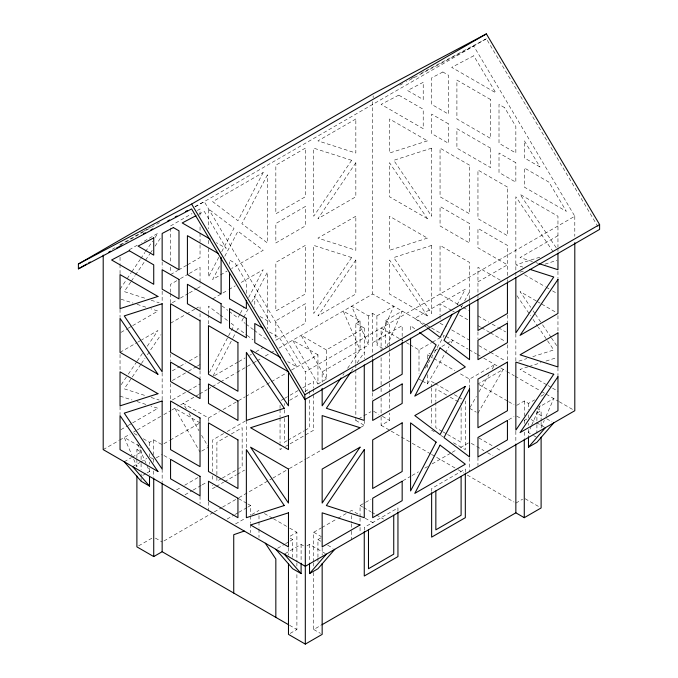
<?xml version="1.0" encoding="UTF-8"?>
<svg xmlns="http://www.w3.org/2000/svg" width="678" height="678" viewBox="0 0 678 678"><rect width="100%" height="100%" fill="white"/><g stroke="black" fill="none" stroke-linecap="round" stroke-linejoin="round"><path stroke-width="0.51" stroke-dasharray="3.39 2.54" d="M382.79 348.484L376.9 345.077L393.74 306.185L376.9 315.906L372.688 313.473L368.476 315.906L351.636 306.185L368.476 345.077L322.16 371.815L322.16 382.129M386.96 346.144L402.164 311.041L385.316 320.77L385.316 346.814M531.357 425.954L528.484 432.598L532.696 435.03M531.772 425.004L540.4 405.088M541.01 427.971L544.298 420.385M545.943 416.589L553.748 398.562L538.679 407.266M218.782 257.309L208.468 277.005L208.468 246.639M221.731 251.682L234.012 228.223L208.468 208.934L208.468 228.833M219.477 266.446L212.68 279.438L227.113 271.107M224.825 256.242L237.944 231.19L263.208 250.267L231.622 268.496M209.451 372.375L228.113 336.729M228.605 335.788L234.012 325.465L229.071 321.736M239.885 314.253L237.944 317.965L228.681 310.965M240.368 313.321L243.775 306.829M248.631 297.549L263.208 269.717L239.749 283.26M213.163 375.756L232.596 338.644M233.079 337.712L236.486 331.22M236.969 330.288L237.944 328.432L246.36 334.796M243.343 318.118L241.868 320.931L245.165 323.414M243.834 317.177L248.75 307.795M251.699 302.168L267.42 272.149L267.42 328.694M457.065 304.939L465.32 289.159L414.792 318.338L423.216 324.694M461.184 307.541L462.659 304.727M464.616 300.973L469.532 291.591M425.318 368.171L444.268 335.356L440.658 337.441M422.369 381.061L427.428 383.977L444.793 353.891M445.319 352.984L449.005 346.602M451.107 342.949L452.692 340.22L447.277 343.339M470.057 407.376L476.38 396.435M479.007 391.876L489.007 374.553M492.169 369.086L494.796 364.527L469.532 379.112L458.548 372.773M477.956 413.148L503.22 369.391L477.956 383.977M120.04 289.167L126.557 279.556M127.15 278.675L131.295 272.564M131.888 271.692L140.177 259.462M140.77 258.581L144.914 252.47M145.507 251.597L152.609 241.114M154.974 237.614L157.94 233.249L141.694 242.622M130.769 281.98L124.252 291.591L146.194 298.634M131.354 281.107L134.914 275.87M135.498 274.997L144.973 261.013M145.567 260.14L149.711 254.03M150.304 253.157L152.677 249.657M155.042 246.165L160.966 237.427M121.226 384.655L127.735 375.053M128.328 374.171L136.617 361.942M137.21 361.069L143.728 351.458M147.279 346.221L157.94 330.491L141.694 339.864M140.829 364.374L124.252 388.841L146.194 395.876M141.422 363.501L144.973 358.255M147.346 354.764L160.966 334.669M342.882 375.273L344.068 373.527M347.619 368.29L360.052 349.941L360.052 320.77L343.212 311.041L360.052 349.941M351.238 371.586L353.018 368.968M357.162 362.857L364.264 352.374M112.277 249.301L115.023 247.716M119.599 245.072L143.397 231.334M144.312 230.808L150.719 227.105M120.616 245.072L160.949 221.791M195.23 206.849L486.38 38.765L598.513 227.596M129.303 249.775L137.185 245.233M170.568 225.952L192.01 213.578M197.366 210.485L200.044 208.934L200.044 216.333M170.568 274.573L177.712 270.454M178.611 269.937L186.645 265.293M187.543 264.776L200.044 257.555L200.044 242.758M176.822 280.692L170.568 284.302L170.568 292.489M180.399 278.633L188.433 273.988M189.323 273.471L200.044 267.285L200.044 282.641M120.947 332.398L127.261 328.754M128.159 328.237L131.769 326.152M132.676 325.626L157.94 311.041L150.957 308.804M172.356 302.719L176.822 300.142M180.399 298.074L188.433 293.438M189.323 292.921L196.476 288.794M197.366 288.277L200.044 286.735L200.044 283.658M120.04 352.374L137.185 342.475M138.083 341.949L140.795 340.39M170.568 323.203L185.755 314.431M186.645 313.914L194.688 309.278M195.578 308.761L200.044 306.185L200.044 309.354M212.68 298.888L228.02 290.031M228.918 289.514L235.232 285.862M172.356 370.79L179.501 366.662M180.399 366.145L185.755 363.052M189.323 360.993L200.044 354.806M172.356 380.511L187.543 371.747M188.433 371.23L196.476 366.586M197.366 366.078L200.044 364.527M120.947 429.649L127.261 425.996M128.159 425.479L131.769 423.394M132.676 422.869L157.94 408.283L150.957 406.046M172.356 399.961L187.543 391.198M188.433 390.681L200.044 383.977M214.485 375.637L237.944 362.094M238.842 361.577L245.156 357.925M249.674 355.323L251.479 354.28M255.987 351.679L263.208 347.509M103.2 449.616L118.76 440.632M119.675 440.098L130.151 434.056M136.337 430.479L132.676 432.598L137.109 435.157M137.253 429.954L162.881 415.156M163.796 414.631L171.119 410.402M172.034 409.868L177.305 406.825M180.679 404.885L195.061 396.579M195.976 396.054L198.713 394.469M199.62 393.943L206.926 389.731M207.832 389.206L211.485 387.096M212.4 386.57L219.697 382.358M220.604 381.833L236.114 372.875M237.029 372.349L252.538 363.391M253.453 362.866L256.191 361.289M257.098 360.755L261.666 358.128M265.31 356.018L269.869 353.382M270.785 352.857L274.437 350.755M278.997 348.119L372.688 294.023L425.962 324.787M136.888 458.074L136.888 449.616L141.092 447.183M143.312 438.742L149.516 442.319L153.728 439.886L162.152 444.751M355.84 363.366L355.84 323.203L360.052 320.77M124.252 461.769L131.346 457.675M132.227 457.167L141.092 452.048L136.888 449.616M163.957 443.709L169.364 440.581M170.271 440.064L199.146 423.394M186.357 408.893L183.204 403.427L208.468 418.012L219.418 411.69M223.062 409.58L244.961 396.944M245.868 396.418L265.946 384.824M266.852 384.299L270.505 382.197M271.42 381.663L286.93 372.714M291.489 370.078L317.948 354.806L317.948 383.977L326.364 379.112L326.364 349.941L364.264 328.059L364.264 358.713M132.676 466.634L139.761 462.54M140.651 462.023L146.855 458.447M156.254 457.879L162.152 454.48M305.312 391.901L305.312 371.815L574.8 216.231L473.744 46.053L406.368 81.716M142.778 475.388L146.151 473.439M146.99 472.956L149.516 471.498L146.643 464.854M372.688 342.644L402.164 325.626L402.164 338.314M477.956 281.87L507.432 264.852L477.956 247.834L477.956 228.384L507.432 245.402L507.432 278.59M557.96 235.681L520.06 257.555L535.018 262.361M223.604 433.581L212.68 439.886L212.68 471.6M227.249 431.479L245.453 420.97M280.963 400.469L283.692 398.893M284.599 398.367L289.15 395.74M290.065 395.215L298.261 390.477M302.812 387.85L313.736 381.545L313.736 387.884M201.73 451.073L208.468 447.183M227.715 436.073L216.892 442.319L216.892 474.914M231.325 433.988L242.156 427.733L242.156 466.634L239.444 468.193M289.675 400.3L299.6 394.571M305.015 391.443L309.524 388.841M176.585 489.897L181.094 487.296M184.704 485.211L198.239 477.397M409.978 344.729L419.004 349.941L431.64 342.644M432.539 342.127L439.759 337.958M185.009 494.762L192.221 490.592M193.128 490.075L201.247 485.389M202.154 484.863L206.663 482.261M427.428 358.967L427.428 354.806L430.132 353.238M434.64 350.636L438.251 348.551M441.861 346.466L446.378 343.865M221.401 478.617L216.892 481.219L216.892 475.964M222.299 478.092L238.546 468.718M286.964 440.759L284.26 442.319L284.26 416.038M287.87 440.242L304.108 430.861M305.015 430.344L309.524 427.733L309.524 396.198M215.409 486.94L212.68 488.516L212.68 485.338M216.316 486.406L223.604 482.202M224.511 481.677L236.351 474.846M237.258 474.32L244.546 470.117M281.87 448.565L280.048 449.616L280.048 444.327M285.514 446.463L289.15 444.361M290.065 443.836L313.736 430.166L313.736 393.172M138.659 545.832L152.838 537.646M355.84 417.275L355.84 420.445L357.62 419.419M358.501 418.911L362.933 416.351M363.823 415.834L370.917 411.741M163.974 540.942L213.367 512.424M214.282 511.898L221.596 507.678M222.511 507.144L238.054 498.169M238.97 497.644L271.895 478.634M272.81 478.109L288.353 469.134M289.269 468.6L305.736 459.099M306.651 458.574L321.279 450.124M360.603 427.42L364.264 425.309L364.264 421.08M381.104 416.851L381.104 425.309L389.528 420.445L389.528 413.046M227.113 519.077L234.334 514.907M235.232 514.382L237.944 512.822M238.842 512.297L246.962 507.61M247.868 507.093L250.572 505.525L250.572 514.907M235.537 523.933L244.563 518.729M251.775 514.56L258.996 510.39M290.159 536.162L296.896 532.272L296.896 561.867M516.695 405.368L524.272 400.995L528.484 403.427L534.688 399.842M277.616 548.265L284.701 544.171M285.591 543.654L289.133 541.612M290.023 541.095L292.684 539.561L292.684 557.274M540.891 396.257L545.324 393.698L541.663 391.587M313.736 561.867L313.736 532.272L320.957 528.103M321.855 527.586L337.195 518.729M338.102 518.204L346.221 513.517M349.831 511.432L351.636 510.39L358.848 514.56M360.052 516.992L360.052 505.525L364.611 502.898M365.527 502.364L371.002 499.211M402.935 480.77L411.148 476.032M412.055 475.507L418.445 471.82M424.826 468.134L427.564 466.549M432.132 463.913L451.285 452.853M452.201 452.328L456.76 449.692M460.413 447.59L469.532 442.319M508.636 419.75L514.043 416.623M285.15 553.638L301.1 544.426L304.473 546.366M306.998 545.883L309.524 544.426L326.364 554.146M317.948 557.274L317.948 539.561L322.16 537.129M524.272 420.445L526.798 418.987M541.112 421.284L541.112 410.715L536.908 413.148L543.112 416.733M290.159 633.405L296.896 629.515L296.896 572.435M515.848 503.101L522.585 499.211M313.736 572.435L313.736 629.515L321.05 625.285M411.521 78.377L414.326 76.894M420.877 73.427L486.38 38.765M399.825 85.182L402.63 83.691M194.9 206.595L204.256 201.646L305.312 371.815M198.739 214.265L204.256 211.367L226.316 248.411L216.409 242.699M539.79 257.174L515.848 264.852L522.831 267.09M520.06 272.149L525.052 270.547M544.993 264.149L556.96 260.31M518.84 361.137L526.823 358.577M532.806 356.662L553.748 349.941L538.349 327.228M528.043 366.832L520.06 369.391L547.129 385.019M529.035 366.51L541.002 362.671M545.993 361.069L556.96 357.552M536.018 262.674L538.01 263.318M151.177 300.227L159.161 302.786M121.04 299.21L133.007 303.049M136.998 304.329L146.965 307.524M151.177 397.478L159.161 400.037M120.04 396.13L132.007 399.969M136.998 401.571L145.973 404.444M524.577 274.751L545.324 286.735M546.231 287.252L548.934 288.82M552.545 290.896L557.053 293.506M500.288 280.175L477.956 267.285L477.956 298.778M536.306 300.973L520.06 291.591L530.721 307.32M537.205 301.49L540.815 303.575M541.714 304.1L556.274 312.499M457.921 304.337L440.056 294.023L440.056 245.402L469.532 262.42L469.532 299.973M458.811 304.854L462.388 306.922M463.277 307.431L468.642 310.524M477.956 315.906L488.677 322.092M492.245 324.16L497.601 327.254M498.5 327.771L505.644 331.889M451.667 310.456L440.056 303.752L440.056 315.007M452.565 310.973L454.345 311.999M459.709 315.092L469.532 320.77M477.956 325.626L480.634 327.177M481.524 327.694L489.567 332.33M490.457 332.847L505.644 341.619M440.056 323.203L446.31 326.813M451.667 329.906L469.532 340.22M478.846 345.594L489.567 351.78M490.457 352.297L505.644 361.069M548.036 385.536L551.646 387.621M552.545 388.147L557.96 391.265M426.877 325.313L430.538 327.432M431.454 327.957L442.437 334.296M445.955 336.33L468.252 349.204M469.168 349.729L476.49 353.958M477.405 354.484L480.151 356.069M483.812 358.187L497.321 365.984M500.695 367.934L505.966 370.976M506.881 371.502L514.204 375.731M515.119 376.256L540.747 391.062M546.171 394.189L558.325 401.207M559.24 401.732L572.969 409.665M385.316 320.77L389.528 323.203L389.528 346.45M536.908 408.283L541.112 410.715M546.654 418.775L551.977 421.852M399.156 338.483L381.104 328.059L381.104 351.314M400.054 339L402.766 340.568M406.368 342.644L409.08 344.212M427.428 354.806L432.92 357.976M433.835 358.501L454.887 370.654M478.854 384.494L507.729 401.164M508.636 401.69L514.043 404.817M531.145 419.546L535.578 422.106M536.459 422.614L544.442 427.225M355.84 323.203L364.264 328.059M516.695 416.063L520.907 418.496M533.535 435.513L536.908 437.463M434.369 383.121L431.64 381.545L431.64 386.833M435.276 383.646L450.751 392.587M454.396 394.689L458.04 396.791M458.947 397.316L462.591 399.418M419.004 379.112L421.53 380.57M446.675 395.088L435.844 388.841L435.844 401.452M450.285 397.172L461.108 403.427M469.532 408.283L476.27 412.173M326.364 349.941L301.1 335.356L326.364 379.112M478.854 437.98L493.296 446.319M496.906 448.395L501.415 451.006M259.996 316.482L270.429 322.499L254.784 296.235L254.784 307.388M317.948 354.806L292.684 340.22L317.948 383.977M471.337 443.361L475.846 445.971M476.753 446.488L483.973 450.658M487.575 452.743L492.991 455.862M442.166 431.386L435.844 427.733L435.844 402.503M443.065 431.903L446.675 433.988M447.573 434.505L461.108 442.319L461.108 407.631M269.454 331.974L279.531 337.797L296.896 366.959L287.735 361.671M431.64 430.166L434.369 431.742M440.742 435.42L443.471 436.996M453.489 442.785L465.32 449.616L465.32 400.995M373.57 411.232L378.892 414.3M382.434 416.351L389.528 420.445M525.162 498.745L539.341 506.941M381.104 425.309L390.274 430.598M391.189 431.123L411.36 442.768M412.275 443.302L430.606 453.879M431.522 454.413L457.184 469.227M458.108 469.761L463.608 472.93M467.269 475.049L514.017 502.042M355.84 420.445L364.264 425.309M360.052 505.525L362.764 507.093M363.662 507.61L370.883 511.78M371.781 512.297L375.392 514.382M376.298 514.907L383.511 519.077M200.044 422.877L174.78 408.283L200.044 452.048M365.171 518.204L375.095 523.933M313.736 532.272L321.313 536.645M317.948 539.561L321.491 541.612M327.694 545.197L333.017 548.265M163.957 455.514L169.364 458.642M238.673 498.661L246.911 503.415M247.826 503.94L250.572 505.525M264.412 513.517L272.531 518.204M273.429 518.729L288.769 527.586M289.675 528.103L296.896 532.272M139.321 446.158L124.252 437.463L132.057 455.489M150.355 457.396L153.728 459.337M290.159 538.103L292.684 539.561M155.415 538.103L162.152 541.993M313.736 629.515L320.474 633.405M289.565 625.285L296.896 629.515M424.055 325.33L426.581 327.237M414.699 328.737L410.58 325.626L410.58 331.915M221.943 305.88L227.833 310.329M245.995 324.042L253.411 329.644M254.233 330.262L267.42 340.22M219.18 314.27L208.468 306.185L208.468 313.516M220.003 314.889L228.24 321.109M247.207 335.432L253.097 339.881M556.18 247.648L520.06 194.349L557.96 216.231L557.96 247.021M553.155 251.826L515.848 196.781L515.848 271.132M533.086 310.812L534.866 313.439M535.459 314.312L541.968 323.923M542.561 324.796L550.85 337.025M551.443 337.898L557.96 347.509M517.034 295.769L530.654 315.872M533.027 319.363L537.764 326.355M188.993 413.453L198.993 430.776M201.62 435.335L207.943 446.268M137.6 443.98L146.228 463.905M133.702 459.277L136.99 466.871M574.8 216.231L574.8 236.317M557.96 248.055L557.96 252.182M557.96 271.336L557.96 278.556M557.96 315.541L557.96 332.042M557.96 367.544L557.96 375.798M541.112 422.343L541.112 427.632M536.908 411.41L536.908 423.564M536.908 424.606L536.908 433.293M528.484 403.427L528.484 409.673M528.484 414.885L528.484 418.012M528.484 423.216L528.484 425.301M528.484 429.471L528.484 435.725M524.272 400.995L524.272 415.792M524.272 420.021L524.272 424.25M524.272 432.072L524.272 438.412M515.848 272.183L515.848 276.37M515.848 333.822L515.848 361.052M515.848 431.225L515.848 443.065M507.432 279.65L507.432 281.76M507.432 314.956L507.432 322.355M507.432 344.695L507.432 362.094M477.956 331.771L477.956 338.941M477.956 457.252L477.956 465.591M469.532 300.473L469.532 302.591M469.532 379.112L469.532 388.494M469.532 457.947L469.532 471.498M465.32 472.235L465.32 469.066L431.64 488.507L431.64 491.686M440.056 316.033L440.056 319.109M431.64 387.884L431.64 403.741M431.64 407.97L431.64 425.937M427.428 364.179L427.428 368.349M427.428 374.603L427.428 383.977M419.004 349.941L419.004 373.909M402.164 339.373L402.164 341.483M397.952 511.127L397.952 507.958L364.264 527.408L364.264 530.577M389.528 347.509L389.528 351.738M389.528 352.797L389.528 379.222M389.528 383.451L389.528 391.901M389.528 392.96L389.528 408.817M381.104 357.653L381.104 387.257M381.104 388.308L381.104 393.596M381.104 397.825L381.104 415.792M376.9 315.906L376.9 345.077M373.154 95.767L373.154 97.708M372.688 101.658L372.688 294.023M372.688 313.473L372.688 358.925M372.688 392.748L372.688 399.096M368.476 315.906L368.476 345.077M360.052 518.034L360.052 523.238M360.052 527.408L360.052 532.62M355.84 364.425L355.84 368.654M355.84 369.705L355.84 416.216M351.636 515.602L351.636 522.891M351.636 523.933L351.636 530.188M351.636 531.23L351.636 539.561M322.16 547.705L322.16 555.104M317.948 558.316L317.948 561.443M313.736 388.943L313.736 392.113M313.736 562.926L313.736 566.096M309.524 390.943L309.524 395.147M309.524 544.426L309.524 562.138M301.1 544.426L301.1 562.138M296.896 562.926L296.896 566.096M288.472 547.705L288.472 555.104M284.26 403.427L284.26 405.529M284.26 409.732L284.26 414.987M280.048 405.224L280.048 408.393M280.048 409.453L280.048 416.851M280.048 417.902L280.048 443.276M258.996 515.602L258.996 520.806M258.996 521.848L258.996 528.103M258.996 529.145L258.996 537.476M250.572 515.95L250.572 523.238M250.572 524.28L250.572 532.62M246.36 293.311L246.36 282.09L235.139 263.234L229.52 259.988L229.52 264.191M246.36 420.445L246.36 448.98M212.68 475.829L212.68 481.117M208.468 240.351L208.468 245.589M208.468 314.558L208.468 325.033M208.468 418.012L208.468 422.182M208.468 502.059L208.468 510.39M200.044 226.91L200.044 232.19M200.044 233.249L200.044 241.707M200.044 313.583L200.044 319.923M200.044 370.671L200.044 377.832M200.044 496.152L200.044 503.449M170.568 228.071L170.568 262.954M170.568 267.174L170.568 272.463M170.568 293.515L170.568 302.727M170.568 353.848L170.568 361.247M170.568 383.595L170.568 399.969M162.152 261.861L162.152 268.141M162.152 291.184L162.152 302.702M162.152 372.714L162.152 399.944M162.152 469.066L162.152 481.956M153.728 439.886L153.728 454.692M153.728 458.913L153.728 463.142M153.728 470.964L153.728 477.304M149.516 442.319L149.516 448.573M149.516 453.785L149.516 456.904M149.516 462.116L149.516 464.201M149.516 468.371L149.516 474.617M141.092 450.311L141.092 462.464M141.092 463.506L141.092 469.761M141.092 473.922L141.092 477.049M141.092 478.092L141.092 481.219M136.888 459.125L136.888 466.523M120.04 257.191L120.04 263.378M120.04 264.412L120.04 273.692M120.04 309.202L120.04 317.448M120.04 354.433L120.04 370.934M120.04 406.444L120.04 414.699M263.208 172.475L237.944 220.723L212.68 201.646L263.208 172.475M267.42 174.907L241.868 223.689L267.42 242.97L267.42 174.907M351.636 160.313L313.736 216.231L313.736 148.16L351.636 160.313M355.84 162.745L317.948 218.663L355.84 196.781L355.84 162.745M351.636 257.564L313.736 313.473L313.736 245.402L351.636 257.564M355.84 259.988L317.948 315.906L355.84 294.023L355.84 259.988M305.312 148.16L275.836 165.178L275.836 213.799L305.312 196.781L305.312 148.16M355.84 118.989L317.948 140.871L355.84 153.025L355.84 118.989M305.312 206.51L275.836 223.528L275.836 242.97L305.312 225.952L305.312 206.51M305.312 245.402L275.836 262.42L275.836 311.041L305.312 294.023L305.312 245.402M355.84 216.231L317.948 238.114L355.84 250.267L355.84 216.231M305.312 303.752L275.836 320.77L275.836 340.22L305.312 323.203L305.312 303.752M398.749 95.14L381.104 104.404L423.216 128.71L423.216 109.268L398.749 95.14M423.216 82.301L407.571 90.513L423.216 99.539L423.216 82.301M442.861 71.987L431.64 77.877L431.64 104.404L448.48 114.124L448.48 75.233L442.861 71.987M473.744 55.782L451.684 67.359L495.796 92.827L473.744 55.782M427.428 140.871L389.528 153.025L389.528 118.989L427.428 140.871M431.64 148.16L393.74 160.313L431.64 216.231L431.64 148.16M427.428 238.114L389.528 250.267L389.528 216.231L427.428 238.114M431.64 245.402L393.74 257.564L431.64 313.473L431.64 245.402M490.584 99.539L456.904 80.089L456.904 118.989L490.584 138.439L490.584 99.539M504.627 107.641L499.008 104.404L499.008 143.295L515.848 153.025L515.848 126.498L504.627 107.641M539.917 166.915L524.272 157.881L524.272 140.643L539.917 166.915M448.48 123.854L431.64 114.124L431.64 133.574L448.48 143.295L448.48 123.854M490.584 148.16L456.904 128.71L456.904 148.16L490.584 167.61L490.584 148.16M515.848 162.745L499.008 153.025L499.008 172.475L515.848 182.196L515.848 162.745M549.019 182.213L524.272 167.924L524.272 187.06L566.384 211.367L549.019 182.213M469.532 165.178L440.056 148.16L440.056 196.781L469.532 213.799L469.532 165.178M507.432 187.06L477.956 170.042L477.956 218.663L507.432 235.681L507.432 187.06M469.532 223.528L440.056 206.51L440.056 225.952L469.532 242.97L469.532 223.528M427.428 218.663L389.528 196.781L389.528 162.745L427.428 218.663M427.428 315.906L389.528 294.023L389.528 259.988L427.428 315.906"/><path stroke-width="1.02" d="M452.201 314.211L440.056 337.407L427.428 327.872M460.201 309.422L443.988 340.373L469.532 359.662L469.532 304.159M341.102 377.892L322.16 405.851L322.16 388.316M350.645 372.468L326.364 408.283L364.264 420.436L364.264 364.934M309.524 563.181L309.524 573.596L326.364 554.146M334.788 549.29L317.948 568.74L309.524 573.596M528.484 436.768L528.484 447.183L545.324 427.733M553.748 422.877L536.908 442.319L528.484 447.183M78.402 263.996L373.154 93.818L486.38 33.9L599.598 224.554L599.598 229.418L304.846 399.588L191.62 208.934L78.402 268.852L78.402 263.996L191.62 204.07L486.38 33.9M78.402 268.852L86.64 264.098M88.471 263.047L90.31 261.988M304.846 399.588L304.846 394.723L599.598 224.554M136.888 476.041L136.888 546.858L153.728 556.579L162.152 551.722L288.65 624.76M321.965 624.76L515.848 512.822L524.272 517.687L541.112 507.958L541.112 437.14M288.472 563.554L288.472 634.379L305.312 644.1L322.16 634.379L322.16 563.554M108.811 252.157L110.683 251.165M116.302 248.19L120.981 245.716M143.431 233.834L145.304 232.842M150.923 229.867L152.787 228.884M167.763 220.96L169.636 219.969M175.246 216.994L177.119 216.002M185.543 211.544L187.416 210.553M195.984 215.706L182.204 222.943L210.104 239.054M244.258 531.052L233.732 534.705L233.732 593.047M539.01 263.64L557.96 269.717L557.96 253.216M529.815 269.327L553.748 277.005L515.848 332.923L515.848 277.421M218.367 253.547L187.416 235.681L187.416 274.573L221.096 294.023L221.096 257.233M263.03 328.271L254.784 323.508L254.784 342.644L280.412 357.442M149.516 476.702L149.516 486.084L141.092 481.219L124.252 461.769M301.1 563.181L301.1 573.596L292.684 568.74L275.836 549.29M419.648 332.474L436.132 344.916L410.58 393.698L410.58 338.195M284.26 554.146L301.1 573.596M132.676 466.634L149.516 486.084M265.31 543.214L275.836 559.011L275.836 617.361M191.62 204.07L304.846 394.723M574.8 242.656L574.8 410.715L305.312 566.308L103.2 449.616L103.2 255.131M524.272 439.471L524.272 517.687M515.848 444.115L515.848 512.822M507.432 282.819L507.432 313.473L477.956 330.491L477.956 299.837M465.32 473.295L465.32 517.687L431.64 537.137L431.64 492.736M461.108 476.354L461.108 515.255L435.844 529.84L435.844 490.94M402.164 342.543L402.164 374.248L372.688 391.265L372.688 359.56M397.952 512.187L397.952 556.579L364.264 576.029L364.264 531.637M393.74 515.255L393.74 554.155L368.476 568.74L368.476 529.84M305.312 399.3L305.312 644.1M246.36 300.447L246.36 308.609L229.52 298.888L229.52 272.607M162.152 483.016L162.152 551.722M153.728 478.363L153.728 556.579M440.056 347.882L414.792 396.13L465.32 366.959L440.056 347.882M436.132 442.158L410.58 490.94L410.58 422.869L436.132 442.158M465.32 386.409L440.056 434.657L414.792 415.58L465.32 386.409M440.056 445.124L414.792 493.372L465.32 464.201L440.056 445.124M469.532 388.833L443.988 437.624L469.532 456.904L469.532 388.833M360.052 447.183L322.16 503.093L322.16 469.057L360.052 447.183M364.264 449.616L326.364 505.525L364.264 517.687L364.264 449.616M557.96 279.438L520.06 335.356L557.96 313.473L557.96 279.438M553.748 374.248L515.848 430.166L515.848 362.094L553.748 374.248M557.96 376.68L520.06 432.598L557.96 410.715L557.96 376.68M402.164 383.977L372.688 400.995L372.688 420.436L402.164 403.427L402.164 383.977M507.432 323.194L477.956 340.212L477.956 359.662L507.432 342.644L507.432 323.194M360.052 427.733L322.16 449.616L322.16 415.58L360.052 427.733M402.164 422.869L372.688 439.886L372.688 488.507L402.164 471.49L402.164 422.869M507.432 362.094L477.956 379.112L477.956 427.733L507.432 410.715L507.432 362.094M557.96 332.923L520.06 354.806L557.96 366.959L557.96 332.923M402.164 481.219L372.688 498.237L372.688 517.687L402.164 500.669L402.164 481.219M507.432 420.445L477.956 437.463L477.956 456.904L507.432 439.886L507.432 420.445M360.052 524.975L322.16 546.858L322.16 512.822L360.052 524.975M129.261 250.724L111.616 259.988L153.728 284.302L153.728 264.852L129.261 250.724M153.728 237.885L138.083 246.097L153.728 255.123L153.728 237.885M173.373 227.571L162.152 233.469L162.152 259.988L178.992 269.717L178.992 230.817L173.373 227.571M157.94 296.456L120.04 308.609L120.04 274.573L157.94 296.456M162.152 303.752L124.252 315.906L162.152 371.815L162.152 303.752M157.94 393.698L120.04 405.851L120.04 371.824L157.94 393.698M162.152 400.995L124.252 413.148L162.152 469.066L162.152 400.995M284.26 408.283L246.36 420.436L246.36 352.374L284.26 408.283M288.472 415.58L250.572 427.733L288.472 449.616L288.472 415.58M284.26 505.525L246.36 517.687L246.36 449.616L284.26 505.525M288.472 512.822L250.572 524.975L288.472 546.858L288.472 512.822M178.992 279.438L162.152 269.717L162.152 289.159L178.992 298.888L178.992 279.438M221.096 303.744L187.416 284.302L187.416 303.752L221.096 323.194L221.096 303.744M246.36 318.338L229.52 308.609L229.52 328.059L246.36 337.78L246.36 318.338M200.044 320.762L170.568 303.752L170.568 352.374L200.044 369.391L200.044 320.762M237.944 342.644L208.468 325.626L208.468 374.248L237.944 391.265L237.944 342.644M288.472 371.815L250.572 349.941L288.472 405.851L288.472 371.815M200.044 379.112L170.568 362.094L170.568 381.545L200.044 398.562L200.044 379.112M237.944 400.995L208.468 383.977L208.468 403.427L237.944 420.436L237.944 400.995M157.94 374.248L120.04 352.374L120.04 318.338L157.94 374.248M200.044 418.012L170.568 400.995L170.568 449.616L200.044 466.634L200.044 418.012M237.944 439.886L208.468 422.869L208.468 471.49L237.944 488.507L237.944 439.886M288.472 469.057L250.572 447.183L288.472 503.093L288.472 469.057M200.044 476.354L170.568 459.337L170.568 478.787L200.044 495.804L200.044 476.354M237.944 498.237L208.468 481.219L208.468 500.669L237.944 517.687L237.944 498.237M157.94 471.49L120.04 449.616L120.04 415.58L157.94 471.49"/></g></svg>
